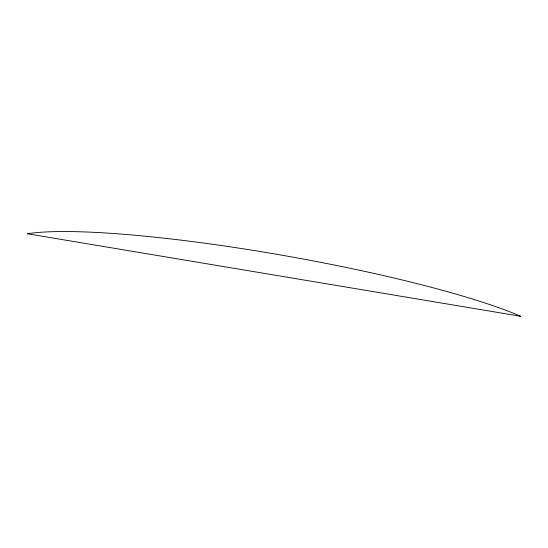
<?xml version="1.0" encoding="UTF-8"?>
<svg xmlns="http://www.w3.org/2000/svg" width="548" height="548" viewBox="0 0 548 548"><rect width="100%" height="100%" fill="white"/><g stroke="black" fill="none" stroke-linecap="round" stroke-linejoin="round"><path stroke-width="0.82" d="M520.6 316.264L27.4 233.756A274.891 35.408 10 0 1 266.766 252.607A274.891 35.408 10 0 1 520.6 316.264"/></g></svg>
